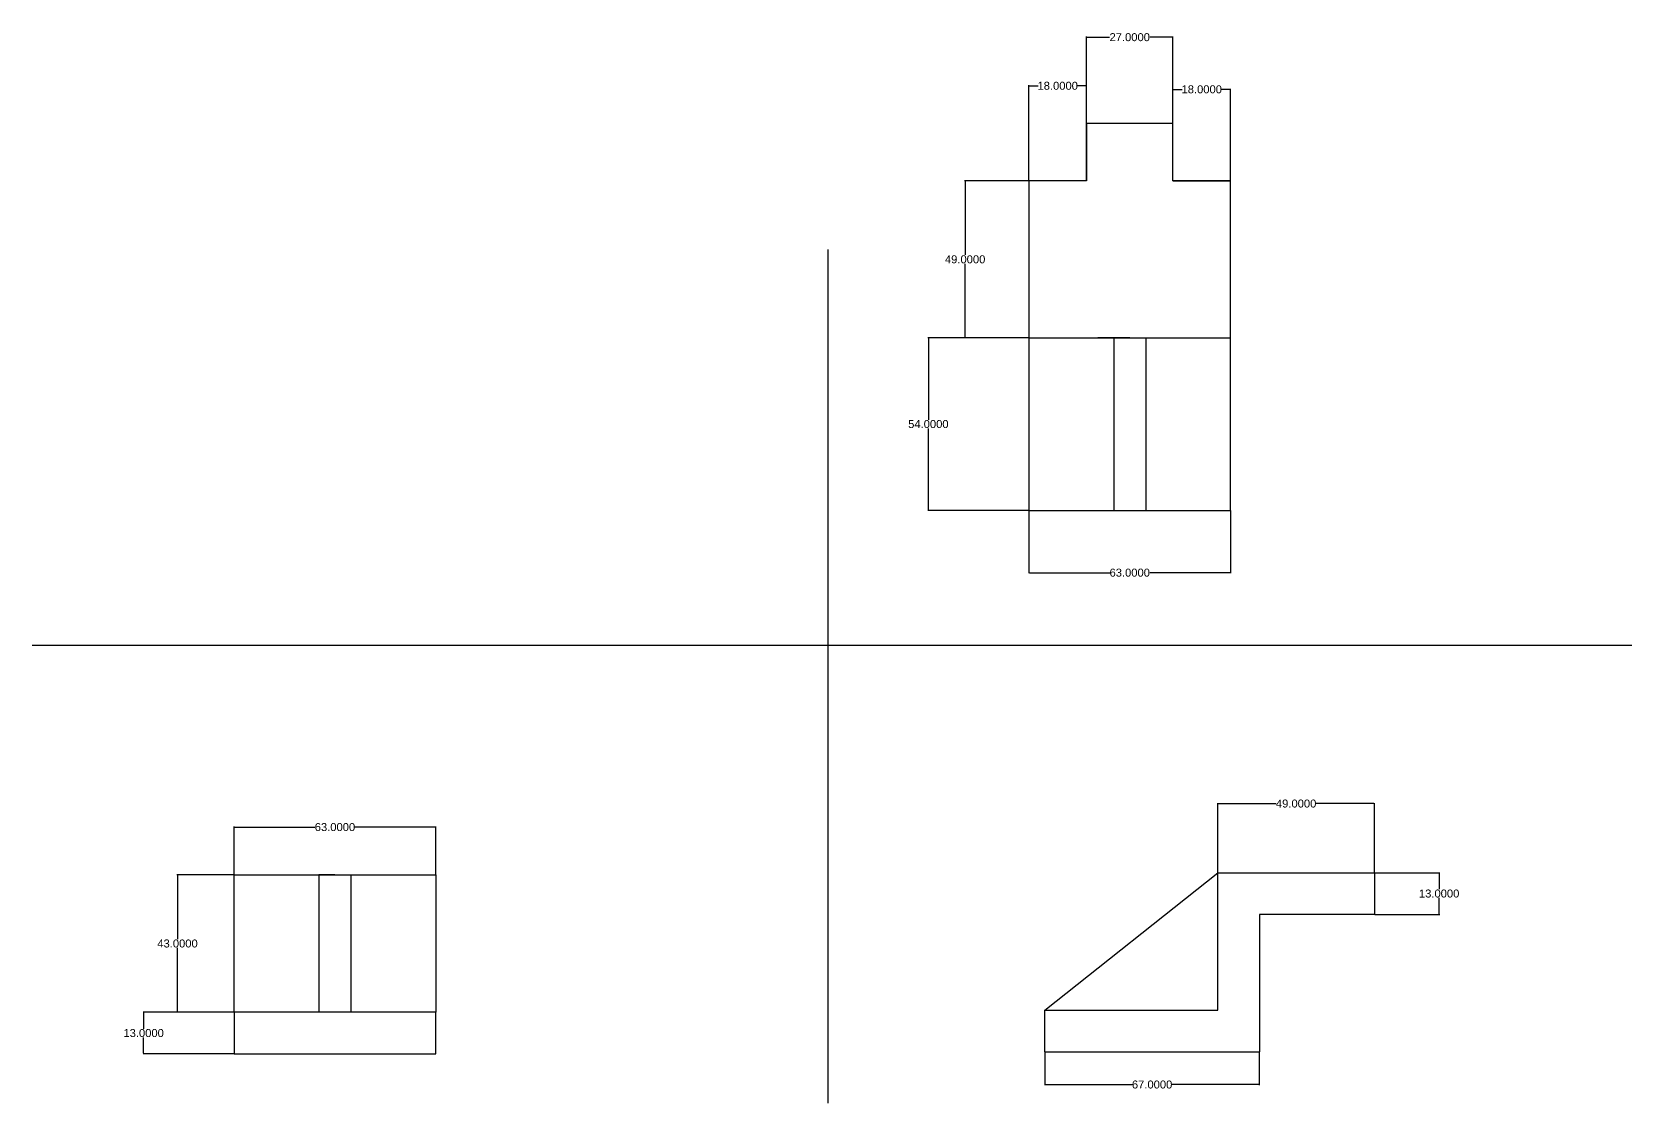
# Model space of a CAD drawing. Header units: inches. Extents: x 102 to 4063, y 13 to 1069.
# Drawn here: x 3563.2 to 4063.1, y 733.7 to 1068.6 of the extents above; entities that cross this region are included whole.
import ezdxf

# ---------------------------------------------------------------- set-up
doc = ezdxf.new("R2010")
doc.units = ezdxf.units.IN
doc.header["$MEASUREMENT"] = 0
doc.styles.get("Standard").update_dxf_attribs({"font": 'arial.ttf'})
doc.dimstyles.get("Standard").update_dxf_attribs({"dimtxt": 2.5, "dimasz": 0.18, "dimexe": 0.18, "dimexo": 0.0625, "dimgap": 0.09, "dimtad": 0, "dimtih": 1, "dimtoh": 1, "dimdec": 4, "dimzin": 0, "dimdsep": 46, "dimtxsty": 'Standard', "dimcen": 0.09, "dimadec": 0, "dimazin": 0, "dimtfac": 1, "dimtdec": 4, "dimtofl": 0, "dimtmove": 0, "dimatfit": 3, "dimfxl": 1, "dimtolj": 1, "dimtzin": 0, "dimarcsym": 0})

# ---------------------------------------------------------------- blocks, each defined once
blk = doc.blocks.new('*D20')
at = {"color": 0, "lineweight": -2, "transparency": 16777216}
for p, q in [((3626.33, 805.11), (3608.53, 805.11)), ((3608.71, 804.93), (3608.71, 784.98)), ((3608.71, 762.29), (3608.71, 782.24)), ((3626.33, 762.11), (3608.53, 762.11))]:
    blk.add_line(p, q, dxfattribs=at)
at = {"color": 0, "transparency": 16777216}
for points in [[(3608.68, 804.93), (3608.74, 804.93), (3608.71, 805.11)], [(3608.68, 762.29), (3608.74, 762.29), (3608.71, 762.11)]]:
    blk.add_solid(points, dxfattribs=at)
at = {"layer": 'Defpoints', "color": 0, "transparency": 16777216}
for p in [(3626.4, 805.11), (3608.71, 762.11), (3626.4, 762.11)]:
    blk.add_point(p, dxfattribs=at)
at = {"color": 0, "transparency": 16777216, "insert": (3608.71, 783.61), "char_height": 2.5, "attachment_point": 5}
blk.add_mtext('\\A1;43.0000', dxfattribs=at)
blk = doc.blocks.new('*D21')
at = {"color": 0, "lineweight": -2, "transparency": 16777216}
for p, q in [((3626.33, 762.11), (3597.95, 762.11)), ((3598.13, 761.93), (3598.13, 756.98)), ((3598.13, 749.29), (3598.13, 754.24)), ((3626.33, 749.11), (3597.95, 749.11))]:
    blk.add_line(p, q, dxfattribs=at)
at = {"color": 0, "transparency": 16777216}
for points in [[(3598.1, 761.93), (3598.16, 761.93), (3598.13, 762.11)], [(3598.1, 749.29), (3598.16, 749.29), (3598.13, 749.11)]]:
    blk.add_solid(points, dxfattribs=at)
at = {"layer": 'Defpoints', "color": 0, "transparency": 16777216}
for p in [(3626.4, 762.11), (3598.13, 749.11), (3626.4, 749.11)]:
    blk.add_point(p, dxfattribs=at)
at = {"color": 0, "transparency": 16777216, "insert": (3598.13, 755.61), "char_height": 2.5, "attachment_point": 5}
blk.add_mtext('\\A1;13.0000', dxfattribs=at)
blk = doc.blocks.new('*D22')
at = {"color": 0, "lineweight": -2, "transparency": 16777216}
for p, q in [((3626.4, 805.17), (3626.4, 820.19)), ((3626.58, 820.01), (3651.64, 820.01)), ((3689.22, 820.01), (3664.15, 820.01)), ((3689.4, 805.17), (3689.4, 820.19))]:
    blk.add_line(p, q, dxfattribs=at)
at = {"color": 0, "transparency": 16777216}
for points in [[(3626.58, 820.04), (3626.58, 819.98), (3626.4, 820.01)], [(3689.22, 820.04), (3689.22, 819.98), (3689.4, 820.01)]]:
    blk.add_solid(points, dxfattribs=at)
at = {"layer": 'Defpoints', "color": 0, "transparency": 16777216}
for p in [(3689.4, 820.01), (3626.4, 805.11), (3689.4, 805.11)]:
    blk.add_point(p, dxfattribs=at)
at = {"color": 0, "transparency": 16777216, "insert": (3657.9, 820.01), "char_height": 2.5, "attachment_point": 5}
blk.add_mtext('\\A1;63.0000', dxfattribs=at)
blk = doc.blocks.new('*D23')
at = {"color": 0, "lineweight": -2, "transparency": 16777216}
for p, q in [((3874.7, 1022.08), (3874.7, 1051.95)), ((3874.88, 1051.77), (3877.57, 1051.77)), ((3892.52, 1051.77), (3889.83, 1051.77)), ((3892.7, 1022.08), (3892.7, 1051.95))]:
    blk.add_line(p, q, dxfattribs=at)
at = {"color": 0, "transparency": 16777216}
for points in [[(3874.88, 1051.8), (3874.88, 1051.74), (3874.7, 1051.77)], [(3892.52, 1051.8), (3892.52, 1051.74), (3892.7, 1051.77)]]:
    blk.add_solid(points, dxfattribs=at)
at = {"layer": 'Defpoints', "color": 0, "transparency": 16777216}
for p in [(3892.7, 1051.77), (3874.7, 1022.01), (3892.7, 1022.01)]:
    blk.add_point(p, dxfattribs=at)
at = {"color": 0, "transparency": 16777216, "insert": (3883.7, 1051.77), "char_height": 2.5, "attachment_point": 5}
blk.add_mtext('\\A1;18.0000', dxfattribs=at)
blk = doc.blocks.new('*D24')
at = {"color": 0, "lineweight": -2, "transparency": 16777216}
for p, q in [((3892.7, 1040.08), (3892.7, 1067.14)), ((3892.88, 1066.96), (3899.93, 1066.96)), ((3919.52, 1066.96), (3912.47, 1066.96)), ((3919.7, 1040.08), (3919.7, 1067.14))]:
    blk.add_line(p, q, dxfattribs=at)
at = {"color": 0, "transparency": 16777216}
for points in [[(3892.88, 1066.99), (3892.88, 1066.93), (3892.7, 1066.96)], [(3919.52, 1066.99), (3919.52, 1066.93), (3919.7, 1066.96)]]:
    blk.add_solid(points, dxfattribs=at)
at = {"layer": 'Defpoints', "color": 0, "transparency": 16777216}
for p in [(3919.7, 1066.96), (3892.7, 1040.01), (3919.7, 1040.01)]:
    blk.add_point(p, dxfattribs=at)
at = {"color": 0, "transparency": 16777216, "insert": (3906.2, 1066.96), "char_height": 2.5, "attachment_point": 5}
blk.add_mtext('\\A1;27.0000', dxfattribs=at)
blk = doc.blocks.new('*D25')
at = {"color": 0, "lineweight": -2, "transparency": 16777216}
for p, q in [((3919.7, 1022.08), (3919.7, 1050.84)), ((3919.88, 1050.66), (3922.57, 1050.66)), ((3937.52, 1050.66), (3934.83, 1050.66)), ((3937.7, 1022.08), (3937.7, 1050.84))]:
    blk.add_line(p, q, dxfattribs=at)
at = {"color": 0, "transparency": 16777216}
for points in [[(3919.88, 1050.69), (3919.88, 1050.63), (3919.7, 1050.66)], [(3937.52, 1050.69), (3937.52, 1050.63), (3937.7, 1050.66)]]:
    blk.add_solid(points, dxfattribs=at)
at = {"layer": 'Defpoints', "color": 0, "transparency": 16777216}
for p in [(3937.7, 1050.66), (3919.7, 1022.01), (3937.7, 1022.01)]:
    blk.add_point(p, dxfattribs=at)
at = {"color": 0, "transparency": 16777216, "insert": (3928.7, 1050.66), "char_height": 2.5, "attachment_point": 5}
blk.add_mtext('\\A1;18.0000', dxfattribs=at)
blk = doc.blocks.new('*D26')
at = {"color": 0, "lineweight": -2, "transparency": 16777216}
for p, q in [((3874.64, 1022.01), (3854.6, 1022.01)), ((3854.78, 1021.83), (3854.78, 998.88)), ((3854.78, 973.19), (3854.78, 996.15)), ((3874.64, 973.01), (3854.6, 973.01))]:
    blk.add_line(p, q, dxfattribs=at)
at = {"color": 0, "transparency": 16777216}
for points in [[(3854.75, 1021.83), (3854.81, 1021.83), (3854.78, 1022.01)], [(3854.75, 973.19), (3854.81, 973.19), (3854.78, 973.01)]]:
    blk.add_solid(points, dxfattribs=at)
at = {"layer": 'Defpoints', "color": 0, "transparency": 16777216}
for p in [(3874.7, 1022.01), (3854.78, 973.01), (3874.7, 973.01)]:
    blk.add_point(p, dxfattribs=at)
at = {"color": 0, "transparency": 16777216, "insert": (3854.78, 997.51), "char_height": 2.5, "attachment_point": 5}
blk.add_mtext('\\A1;49.0000', dxfattribs=at)
blk = doc.blocks.new('*D27')
at = {"color": 0, "lineweight": -2, "transparency": 16777216}
for p, q in [((3874.64, 973.01), (3843.11, 973.01)), ((3843.29, 972.83), (3843.29, 947.38)), ((3843.29, 919.19), (3843.29, 944.65)), ((3874.64, 919.01), (3843.11, 919.01))]:
    blk.add_line(p, q, dxfattribs=at)
at = {"color": 0, "transparency": 16777216}
for points in [[(3843.26, 972.83), (3843.32, 972.83), (3843.29, 973.01)], [(3843.26, 919.19), (3843.32, 919.19), (3843.29, 919.01)]]:
    blk.add_solid(points, dxfattribs=at)
at = {"layer": 'Defpoints', "color": 0, "transparency": 16777216}
for p in [(3874.7, 973.01), (3843.29, 919.01), (3874.7, 919.01)]:
    blk.add_point(p, dxfattribs=at)
at = {"color": 0, "transparency": 16777216, "insert": (3843.29, 946.01), "char_height": 2.5, "attachment_point": 5}
blk.add_mtext('\\A1;54.0000', dxfattribs=at)
blk = doc.blocks.new('*D28')
at = {"color": 0, "lineweight": -2, "transparency": 16777216}
for p, q in [((3874.7, 918.95), (3874.7, 899.37)), ((3937.7, 918.95), (3937.7, 899.37)), ((3874.88, 899.55), (3899.95, 899.55)), ((3937.52, 899.55), (3912.46, 899.55))]:
    blk.add_line(p, q, dxfattribs=at)
at = {"color": 0, "transparency": 16777216}
for points in [[(3874.88, 899.58), (3874.88, 899.52), (3874.7, 899.55)], [(3937.52, 899.58), (3937.52, 899.52), (3937.7, 899.55)]]:
    blk.add_solid(points, dxfattribs=at)
at = {"layer": 'Defpoints', "color": 0, "transparency": 16777216}
for p in [(3874.7, 919.01), (3937.7, 919.01), (3937.7, 899.55)]:
    blk.add_point(p, dxfattribs=at)
at = {"color": 0, "transparency": 16777216, "insert": (3906.2, 899.55), "char_height": 2.5, "attachment_point": 5}
blk.add_mtext('\\A1;63.0000', dxfattribs=at)
blk = doc.blocks.new('*D29')
at = {"color": 0, "lineweight": -2, "transparency": 16777216}
for p, q in [((3982.76, 805.73), (4003.05, 805.73)), ((4002.87, 805.55), (4002.87, 800.6)), ((4002.87, 792.91), (4002.87, 797.87)), ((3982.76, 792.73), (4003.05, 792.73))]:
    blk.add_line(p, q, dxfattribs=at)
at = {"color": 0, "transparency": 16777216}
for points in [[(4002.84, 805.55), (4002.9, 805.55), (4002.87, 805.73)], [(4002.84, 792.91), (4002.9, 792.91), (4002.87, 792.73)]]:
    blk.add_solid(points, dxfattribs=at)
at = {"layer": 'Defpoints', "color": 0, "transparency": 16777216}
for p in [(3982.69, 805.73), (3982.69, 792.73), (4002.87, 792.73)]:
    blk.add_point(p, dxfattribs=at)
at = {"color": 0, "transparency": 16777216, "insert": (4002.87, 799.23), "char_height": 2.5, "attachment_point": 5}
blk.add_mtext('\\A1;13.0000', dxfattribs=at)
blk = doc.blocks.new('*D30')
at = {"color": 0, "lineweight": -2, "transparency": 16777216}
for p, q in [((3933.69, 805.8), (3933.69, 827.54)), ((3933.87, 827.36), (3951.9, 827.36)), ((3982.51, 827.36), (3964.49, 827.36)), ((3982.69, 805.8), (3982.69, 827.54))]:
    blk.add_line(p, q, dxfattribs=at)
at = {"color": 0, "transparency": 16777216}
for points in [[(3933.87, 827.39), (3933.87, 827.33), (3933.69, 827.36)], [(3982.51, 827.39), (3982.51, 827.33), (3982.69, 827.36)]]:
    blk.add_solid(points, dxfattribs=at)
at = {"layer": 'Defpoints', "color": 0, "transparency": 16777216}
for p in [(3982.69, 827.36), (3933.69, 805.73), (3982.69, 805.73)]:
    blk.add_point(p, dxfattribs=at)
at = {"color": 0, "transparency": 16777216, "insert": (3958.19, 827.36), "char_height": 2.5, "attachment_point": 5}
blk.add_mtext('\\A1;49.0000', dxfattribs=at)
blk = doc.blocks.new('*D32')
at = {"color": 0, "lineweight": -2, "transparency": 16777216}
for p, q in [((3879.69, 749.67), (3879.69, 739.34)), ((3946.69, 749.67), (3946.69, 739.34)), ((3879.87, 739.52), (3906.94, 739.52)), ((3946.51, 739.52), (3919.45, 739.52))]:
    blk.add_line(p, q, dxfattribs=at)
at = {"color": 0, "transparency": 16777216}
for points in [[(3879.87, 739.55), (3879.87, 739.49), (3879.69, 739.52)], [(3946.51, 739.55), (3946.51, 739.49), (3946.69, 739.52)]]:
    blk.add_solid(points, dxfattribs=at)
at = {"layer": 'Defpoints', "color": 0, "transparency": 16777216}
for p in [(3879.69, 749.73), (3946.69, 749.73), (3946.69, 739.52)]:
    blk.add_point(p, dxfattribs=at)
at = {"color": 0, "transparency": 16777216, "insert": (3913.19, 739.52), "char_height": 2.5, "attachment_point": 5}
blk.add_mtext('\\A1;67.0000', dxfattribs=at)

msp = doc.modelspace()

# ---------------------------------------------------------------- linework, layer by layer
for p, q in [((3919.70246, 1040.01462), (3892.70246, 1040.01462)), ((3892.70246, 1040.01462), (3892.70246, 1022.01462)), ((3919.70246, 1022.01462), (3919.70246, 1040.01462)), ((3892.70246, 1022.01462), (3874.70246, 1022.01462)), ((3874.70246, 1022.01462), (3874.70246, 973.01462)), ((3937.70246, 1022.01462), (3919.70246, 1022.01462)), ((3919.70246, 1022.01462), (3937.70246, 1022.01462)), ((3937.70246, 973.01462), (3937.70246, 1022.01462)), ((3811.87306, 1000.54504), (3811.87306, 733.74663)), ((3874.70246, 973.01462), (3937.70246, 973.01462)), ((3874.70246, 973.01462), (3874.70246, 919.01462)), ((3874.70246, 973.01462), (3884.70246, 973.01462)), ((3906.20246, 973.01462), (3896.20246, 973.01462)), ((3906.20246, 973.01462), (3901.20246, 973.01462)), ((3901.20246, 973.01462), (3901.20246, 919.01462)), ((3906.20246, 973.01462), (3916.20246, 973.01462)), ((3906.20246, 973.01462), (3911.20246, 973.01462)), ((3911.20246, 973.01462), (3911.20246, 919.01462)), ((3937.70246, 919.01462), (3937.70246, 973.01462)), ((3874.70246, 919.01462), (3937.70246, 919.01462)), ((3563.2477, 876.84283), (4063.12105, 876.84283)), ((3626.39523, 762.10833), (3626.39523, 805.10833)), ((3626.39523, 805.10833), (3689.39523, 805.10833)), ((3657.89523, 805.10833), (3652.89523, 805.10833)), ((3652.89523, 805.10833), (3652.89523, 762.10833)), ((3657.89523, 805.10833), (3662.89523, 805.10833)), ((3662.89523, 805.10833), (3662.89523, 762.10833)), ((3689.39523, 805.10833), (3689.39523, 762.10833)), ((3879.69394, 762.73475), (3933.69394, 805.73475)), ((3933.69394, 762.73475), (3933.69394, 805.73475)), ((3933.69394, 805.73475), (3982.69394, 805.73475)), ((3982.69394, 805.73475), (3982.69394, 792.73475)), ((3982.69394, 792.73475), (3946.69394, 792.73475)), ((3946.69394, 792.73475), (3946.69394, 749.73475)), ((3689.39523, 762.10833), (3626.39523, 762.10833)), ((3626.39523, 762.10833), (3626.39523, 749.10833)), ((3689.39523, 749.10833), (3689.39523, 762.10833)), ((3879.69394, 749.73475), (3879.69394, 762.73475)), ((3879.69394, 762.73475), (3933.69394, 762.73475)), ((3626.39523, 749.10833), (3689.39523, 749.10833)), ((3879.69394, 749.73475), (3946.69394, 749.73475))]:
    msp.add_line(p, q)

# ---------------------------------------------------------------- dimensions: what is measured, and where the dimension line sits
for base, p1, p2, picture, middle in [((3919.70246, 1066.95966), (3892.70246, 1040.01462), (3919.70246, 1040.01462), '*D24', (3906.20246, 1066.95966)), ((3892.70246, 1051.77386), (3874.70246, 1022.01462), (3892.70246, 1022.01462), '*D23', (3883.70246, 1051.77386)), ((3937.70246, 1050.6627), (3919.70246, 1022.01462), (3937.70246, 1022.01462), '*D25', (3928.70246, 1050.6627)), ((3937.70246, 899.54544), (3874.70246, 919.01462), (3937.70246, 919.01462), '*D28', (3906.20246, 899.54544)), ((3982.69394, 827.3616), (3933.69394, 805.73475), (3982.69394, 805.73475), '*D30', (3958.19394, 827.3616)), ((3689.39523, 820.01261), (3626.39523, 805.10833), (3689.39523, 805.10833), '*D22', (3657.89523, 820.01261)), ((3946.69394, 739.51832), (3879.69394, 749.73475), (3946.69394, 749.73475), '*D32', (3913.19394, 739.51832))]:
    dim = msp.add_linear_dim(base=base, p1=p1, p2=p2, dimstyle='Standard')
    dim.commit()
    dim.dimension.update_dxf_attribs({"geometry": picture, "text_midpoint": middle})
for base, p1, p2, picture, middle in [((3854.78282, 973.01462), (3874.70246, 1022.01462), (3874.70246, 973.01462), '*D26', (3854.78282, 997.51462)), ((3843.2929, 919.01462), (3874.70246, 973.01462), (3874.70246, 919.01462), '*D27', (3843.2929, 946.01462)), ((3608.71436, 762.10833), (3626.39523, 805.10833), (3626.39523, 762.10833), '*D20', (3608.71436, 783.60833)), ((4002.8704, 792.73475), (3982.69394, 805.73475), (3982.69394, 792.73475), '*D29', (4002.8704, 799.23475)), ((3598.13303, 749.10833), (3626.39523, 762.10833), (3626.39523, 749.10833), '*D21', (3598.13303, 755.60833))]:
    dim = msp.add_linear_dim(base=base, p1=p1, p2=p2, angle=90, dimstyle='Standard')
    dim.commit()
    dim.dimension.update_dxf_attribs({"geometry": picture, "text_midpoint": middle})

doc.saveas('drawing.dxf')
